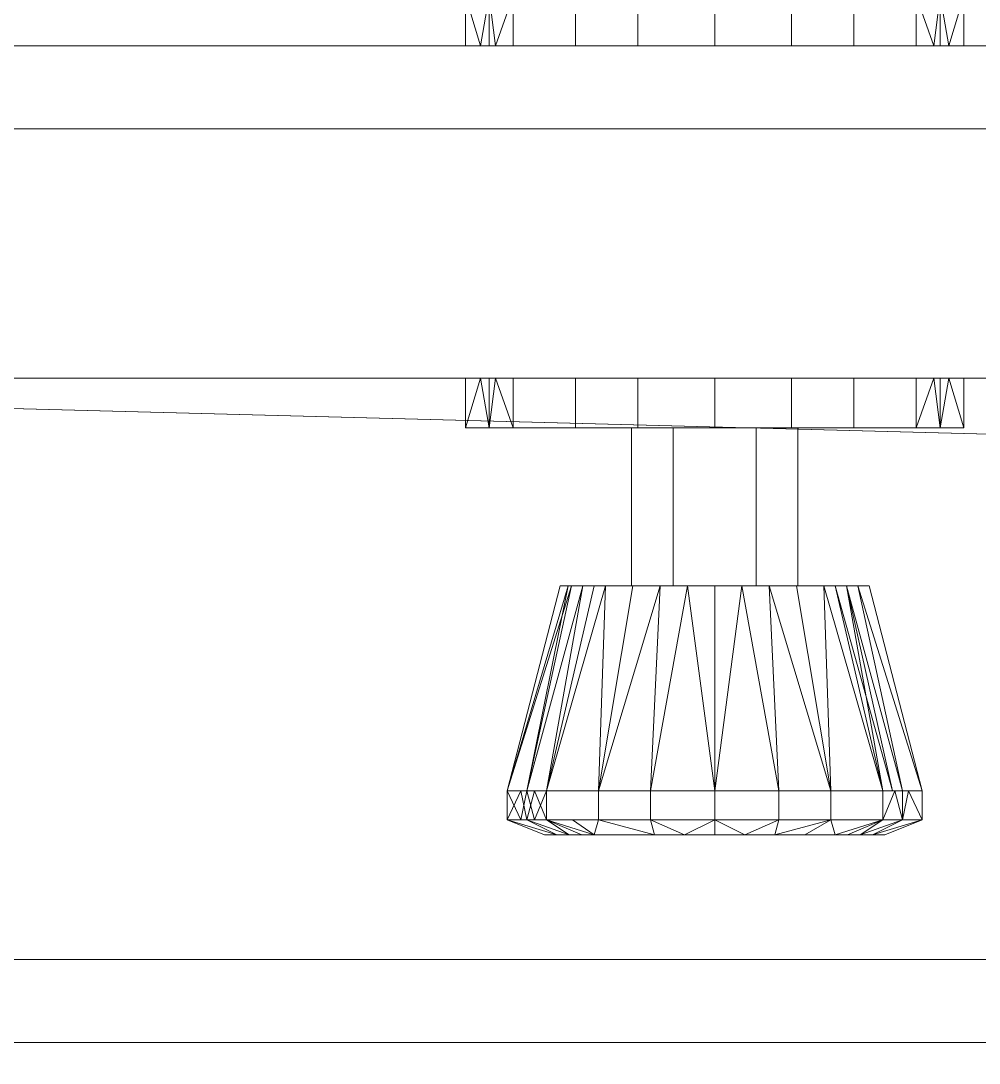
# Model space of a CAD drawing. Header units: millimetres. Extents: x -58504 to -31854, y -45142 to -12667.
# Drawn here: x -35987.3 to -35872, y -32979.3 to -32853.9 of the extents above; entities that cross this region are included whole.
import ezdxf

# ---------------------------------------------------------------- set-up
doc = ezdxf.new("R2010")
doc.units = ezdxf.units.MM
for name, color, linetype, lineweight in [('Doors', 7, 'Continuous', 9), ('Floors', 7, 'Continuous', 9), ('Frame_Mullion', 7, 'Continuous', 9), ('Walls', 7, 'Continuous', 9), ('五金器具', 7, 'Continuous', 9)]:
    doc.layers.add(name, color=color, linetype=linetype, lineweight=lineweight)

# ---------------------------------------------------------------- blocks, each defined once
blk = doc.blocks.new('單開-矩形- _1_ - 90 x 210 cm-432078-_3D_')
at = {"layer": 'Frame_Mullion', "color": 8}
mesh = blk.add_polyface(dxfattribs=at)
corners = [(450, -150), (400, -150), (400, -150, 2050), (-400, -150, 2050), (-400, -150), (-450, -150), (-450, -150, 2100), (450, -150, 2100)]
mesh.append_faces([[corners[k] for k in face] for face in [(2, 3, 6, 7)]], dxfattribs={"vtx1": -1, "vtx3": -1, "color": 8})
mesh.append_faces([[corners[k] for k in face] for face in [(0, 1, 2, 7)]], dxfattribs={"vtx2": -1, "color": 8})
mesh.append_faces([[corners[k] for k in face] for face in [(3, 4, 5, 6)]], dxfattribs={"vtx3": -1, "color": 8})
mesh = blk.add_polyface(dxfattribs=at)
corners = [(450, -150, 2100), (-450, -150, 2100), (-450, -270, 2100), (450, -270, 2100)]
mesh.append_faces([[corners[k] for k in face] for face in [(0, 1, 2, 3)]], dxfattribs={"color": 8})
mesh = blk.add_polyface(dxfattribs=at)
corners = [(400, -190, 2050), (-400, -190, 2050), (-400, -150, 2050), (400, -150, 2050)]
mesh.append_faces([[corners[k] for k in face] for face in [(0, 1, 2, 3)]], dxfattribs={"color": 8})
mesh = blk.add_polyface(dxfattribs=at)
corners = [(400, -190), (380, -190), (380, -190, 2030), (-380, -190, 2030), (-380, -190), (-400, -190), (-400, -190, 2050), (400, -190, 2050)]
mesh.append_faces([[corners[k] for k in face] for face in [(2, 3, 6, 7)]], dxfattribs={"vtx1": -1, "vtx3": -1, "color": 8})
mesh.append_faces([[corners[k] for k in face] for face in [(0, 1, 2, 7)]], dxfattribs={"vtx2": -1, "color": 8})
mesh.append_faces([[corners[k] for k in face] for face in [(3, 4, 5, 6)]], dxfattribs={"vtx3": -1, "color": 8})
mesh = blk.add_polyface(dxfattribs=at)
corners = [(380, -270, 2030), (-380, -270, 2030), (-380, -190, 2030), (380, -190, 2030)]
mesh.append_faces([[corners[k] for k in face] for face in [(0, 1, 2, 3)]], dxfattribs={"color": 8})
mesh = blk.add_polyface(dxfattribs=at)
corners = [(380, -270), (450, -270), (450, -270, 2100), (-450, -270, 2100), (-450, -270), (-380, -270), (-380, -270, 2030), (380, -270, 2030)]
mesh.append_faces([[corners[k] for k in face] for face in [(6, 7, 2, 3)]], dxfattribs={"vtx1": -1, "vtx3": -1, "color": 8})
mesh.append_faces([[corners[k] for k in face] for face in [(4, 5, 6, 3)]], dxfattribs={"vtx2": -1, "color": 8})
mesh.append_faces([[corners[k] for k in face] for face in [(7, 0, 1, 2)]], dxfattribs={"vtx3": -1, "color": 8})
at = {"layer": '五金器具'}
mesh = blk.add_polyface(dxfattribs=at)
corners = [(335, -144, 1000), (335, -150, 1000), (329.27, -150, 982.37), (314.27, -150, 971.47), (295.73, -150, 971.47), (280.73, -150, 982.37), (275, -150, 1000), (275, -144, 1000), (280.73, -144, 982.37), (295.73, -144, 971.47), (314.27, -144, 971.47), (329.27, -144, 982.37), (288.23, -144, 976.92), (288.23, -150, 976.92), (277.86, -150, 991.18), (277.86, -144, 991.18), (305, -144, 971.47), (305, -150, 971.47), (331.37, -150, 988.82), (332.14, -144, 991.18), (321.77, -150, 976.92), (321.77, -144, 976.92), (333.18, -150, 994.41)]
mesh.append_faces([[corners[k] for k in face] for face in [(15, 14, 6, 7)]], dxfattribs={"vtx0": -1})
mesh.append_faces([[corners[k] for k in face] for face in [(19, 18, 11), (0, 22, 19), (2, 11, 18)]], dxfattribs={"vtx0": -1, "vtx1": -1})
mesh.append_faces([[corners[k] for k in face] for face in [(5, 8, 12, 13), (9, 4, 13, 12), (14, 15, 8, 5), (4, 9, 16, 17), (17, 16, 10, 3), (3, 10, 21, 20), (20, 21, 11, 2)]], dxfattribs={"vtx0": -1, "vtx2": -1})
mesh.append_faces([[corners[k] for k in face] for face in [(22, 18, 19)]], dxfattribs={"vtx1": -1, "vtx2": -1})
mesh.append_faces([[corners[k] for k in face] for face in [(0, 1, 22)]], dxfattribs={"vtx2": -1})
mesh = blk.add_polyface(dxfattribs=at)
corners = [(275, -144, 1000), (275, -150, 1000), (280.73, -150, 1017.63), (295.73, -150, 1028.53), (314.27, -150, 1028.53), (329.27, -150, 1017.63), (335, -150, 1000), (335, -144, 1000), (329.27, -144, 1017.63), (314.27, -144, 1028.53), (295.73, -144, 1028.53), (280.73, -144, 1017.63), (321.77, -144, 1023.08), (321.77, -150, 1023.08), (332.14, -150, 1008.82), (332.14, -144, 1008.82), (305, -144, 1028.53), (305, -150, 1028.53), (278.63, -150, 1011.18), (277.86, -144, 1008.82), (288.23, -150, 1023.08), (288.23, -144, 1023.08), (276.82, -150, 1005.59)]
mesh.append_faces([[corners[k] for k in face] for face in [(15, 14, 6, 7)]], dxfattribs={"vtx0": -1})
mesh.append_faces([[corners[k] for k in face] for face in [(19, 18, 11), (0, 22, 19), (2, 11, 18)]], dxfattribs={"vtx0": -1, "vtx1": -1})
mesh.append_faces([[corners[k] for k in face] for face in [(8, 5, 14, 15), (9, 4, 13, 12), (12, 13, 5, 8), (4, 9, 16, 17), (17, 16, 10, 3), (3, 10, 21, 20), (20, 21, 11, 2)]], dxfattribs={"vtx0": -1, "vtx2": -1})
mesh.append_faces([[corners[k] for k in face] for face in [(22, 18, 19)]], dxfattribs={"vtx1": -1, "vtx2": -1})
mesh.append_faces([[corners[k] for k in face] for face in [(0, 1, 22)]], dxfattribs={"vtx2": -1})
mesh = blk.add_polyface(dxfattribs=at)
corners = [(335, -150, 1000), (305, -150, 1000), (275, -150, 1000), (280.73, -150, 982.37), (295.73, -150, 971.47), (314.27, -150, 971.47), (329.27, -150, 982.37)]
mesh.append_faces([[corners[k] for k in face] for face in [(1, 5, 6, 0)]], dxfattribs={"vtx0": -1})
mesh.append_faces([[corners[k] for k in face] for face in [(1, 4, 5)]], dxfattribs={"vtx0": -1, "vtx2": -1})
mesh.append_faces([[corners[k] for k in face] for face in [(1, 2, 3, 4)]], dxfattribs={"vtx3": -1})
mesh = blk.add_polyface(dxfattribs=at)
corners = [(275, -150, 1000), (305, -150, 1000), (335, -150, 1000), (329.27, -150, 1017.63), (314.27, -150, 1028.53), (295.73, -150, 1028.53), (280.73, -150, 1017.63)]
mesh.append_faces([[corners[k] for k in face] for face in [(1, 5, 6, 0)]], dxfattribs={"vtx0": -1})
mesh.append_faces([[corners[k] for k in face] for face in [(5, 1, 4)]], dxfattribs={"vtx0": -1, "vtx1": -1})
mesh.append_faces([[corners[k] for k in face] for face in [(1, 2, 3, 4)]], dxfattribs={"vtx3": -1})
mesh = blk.add_polyface(dxfattribs=at)
corners = [(335, -196, 1000), (329.27, -196, 982.37), (314.27, -196, 971.47), (295.73, -196, 971.47), (280.73, -196, 982.37), (275, -196, 1000), (275, -190, 1000), (280.73, -190, 982.37), (295.73, -190, 971.47), (314.27, -190, 971.47), (329.27, -190, 982.37), (335, -190, 1000), (288.23, -196, 976.92), (288.23, -190, 976.92), (277.86, -190, 991.18), (277.86, -196, 991.18), (305, -196, 971.47), (305, -190, 971.47), (331.37, -190, 988.82), (332.14, -196, 991.18), (321.77, -190, 976.92), (321.77, -196, 976.92), (333.18, -190, 994.41)]
mesh.append_faces([[corners[k] for k in face] for face in [(1, 18, 19), (19, 22, 0), (18, 1, 10)]], dxfattribs={"vtx0": -1, "vtx1": -1})
mesh.append_faces([[corners[k] for k in face] for face in [(19, 18, 22)]], dxfattribs={"vtx0": -1, "vtx2": -1})
mesh.append_faces([[corners[k] for k in face] for face in [(6, 14, 15, 5)]], dxfattribs={"vtx1": -1})
mesh.append_faces([[corners[k] for k in face] for face in [(12, 4, 7, 13), (13, 8, 3, 12), (4, 15, 14, 7), (16, 3, 8, 17), (2, 16, 17, 9), (21, 2, 9, 20), (1, 21, 20, 10)]], dxfattribs={"vtx1": -1, "vtx3": -1})
mesh.append_faces([[corners[k] for k in face] for face in [(22, 11, 0)]], dxfattribs={"vtx2": -1})
mesh = blk.add_polyface(dxfattribs=at)
corners = [(275, -196, 1000), (280.73, -196, 1017.63), (295.73, -196, 1028.53), (314.27, -196, 1028.53), (329.27, -196, 1017.63), (335, -196, 1000), (335, -190, 1000), (329.27, -190, 1017.63), (314.27, -190, 1028.53), (295.73, -190, 1028.53), (280.73, -190, 1017.63), (275, -190, 1000), (321.77, -196, 1023.08), (321.77, -190, 1023.08), (332.14, -190, 1008.82), (332.14, -196, 1008.82), (305, -196, 1028.53), (305, -190, 1028.53), (278.63, -190, 1011.18), (277.86, -196, 1008.82), (288.23, -190, 1023.08), (288.23, -196, 1023.08), (276.82, -190, 1005.59)]
mesh.append_faces([[corners[k] for k in face] for face in [(1, 18, 19), (19, 22, 0), (18, 1, 10)]], dxfattribs={"vtx0": -1, "vtx1": -1})
mesh.append_faces([[corners[k] for k in face] for face in [(19, 18, 22)]], dxfattribs={"vtx0": -1, "vtx2": -1})
mesh.append_faces([[corners[k] for k in face] for face in [(6, 14, 15, 5)]], dxfattribs={"vtx1": -1})
mesh.append_faces([[corners[k] for k in face] for face in [(14, 7, 4, 15), (13, 8, 3, 12), (7, 13, 12, 4), (16, 3, 8, 17), (2, 16, 17, 9), (21, 2, 9, 20), (1, 21, 20, 10)]], dxfattribs={"vtx1": -1, "vtx3": -1})
mesh.append_faces([[corners[k] for k in face] for face in [(22, 11, 0)]], dxfattribs={"vtx2": -1})
mesh = blk.add_polyface(dxfattribs=at)
corners = [(335, -190, 1000), (329.27, -190, 982.37), (314.27, -190, 971.47), (295.73, -190, 971.47), (280.73, -190, 982.37), (275, -190, 1000), (305, -190, 1000)]
mesh.append_faces([[corners[k] for k in face] for face in [(1, 2, 6, 0)]], dxfattribs={"vtx1": -1})
mesh.append_faces([[corners[k] for k in face] for face in [(2, 3, 6)]], dxfattribs={"vtx1": -1, "vtx2": -1})
mesh.append_faces([[corners[k] for k in face] for face in [(4, 5, 6, 3)]], dxfattribs={"vtx2": -1})
mesh = blk.add_polyface(dxfattribs=at)
corners = [(275, -190, 1000), (280.73, -190, 1017.63), (295.73, -190, 1028.53), (314.27, -190, 1028.53), (329.27, -190, 1017.63), (335, -190, 1000), (305, -190, 1000)]
mesh.append_faces([[corners[k] for k in face] for face in [(3, 6, 2)]], dxfattribs={"vtx0": -1, "vtx1": -1})
mesh.append_faces([[corners[k] for k in face] for face in [(1, 2, 6, 0)]], dxfattribs={"vtx1": -1})
mesh.append_faces([[corners[k] for k in face] for face in [(4, 5, 6, 3)]], dxfattribs={"vtx2": -1})
mesh = blk.add_polyface(dxfattribs=at)
corners = [(315, -196, 1000), (310, -196, 991.34), (300, -196, 991.34), (295, -196, 1000), (275, -196, 1000), (280.73, -196, 982.37), (295.73, -196, 971.47), (314.27, -196, 971.47), (329.27, -196, 982.37), (335, -196, 1000)]
mesh.append_faces([[corners[k] for k in face] for face in [(1, 7, 8, 0)]], dxfattribs={"vtx0": -1, "vtx2": -1})
mesh.append_faces([[corners[k] for k in face] for face in [(9, 0, 8)]], dxfattribs={"vtx1": -1})
mesh.append_faces([[corners[k] for k in face] for face in [(6, 7, 1, 2), (5, 6, 2, 3)]], dxfattribs={"vtx1": -1, "vtx3": -1})
mesh.append_faces([[corners[k] for k in face] for face in [(3, 4, 5)]], dxfattribs={"vtx2": -1})
mesh = blk.add_polyface(dxfattribs=at)
corners = [(295, -196, 1000), (300, -196, 1008.66), (310, -196, 1008.66), (315, -196, 1000), (335, -196, 1000), (329.27, -196, 1017.63), (314.27, -196, 1028.53), (295.73, -196, 1028.53), (280.73, -196, 1017.63), (275, -196, 1000)]
mesh.append_faces([[corners[k] for k in face] for face in [(0, 8, 9)]], dxfattribs={"vtx0": -1})
mesh.append_faces([[corners[k] for k in face] for face in [(1, 7, 8, 0), (7, 1, 2)]], dxfattribs={"vtx0": -1, "vtx2": -1})
mesh.append_faces([[corners[k] for k in face] for face in [(2, 5, 6, 7)]], dxfattribs={"vtx0": -1, "vtx3": -1})
mesh.append_faces([[corners[k] for k in face] for face in [(3, 4, 5, 2)]], dxfattribs={"vtx2": -1})
mesh = blk.add_polyface(dxfattribs=at)
corners = [(315, -215, 1000), (310, -215, 991.34), (300, -215, 991.34), (295, -215, 1000), (295, -196, 1000), (300, -196, 991.34), (310, -196, 991.34), (315, -196, 1000)]
mesh.append_faces([[corners[k] for k in face] for face in [(4, 5, 2, 3)]], dxfattribs={"vtx1": -1})
mesh.append_faces([[corners[k] for k in face] for face in [(1, 2, 5, 6)]], dxfattribs={"vtx1": -1, "vtx3": -1})
mesh.append_faces([[corners[k] for k in face] for face in [(6, 7, 0, 1)]], dxfattribs={"vtx3": -1})
mesh = blk.add_polyface(dxfattribs=at)
corners = [(295, -215, 1000), (300, -215, 1008.66), (310, -215, 1008.66), (315, -215, 1000), (315, -196, 1000), (310, -196, 1008.66), (300, -196, 1008.66), (295, -196, 1000)]
mesh.append_faces([[corners[k] for k in face] for face in [(4, 5, 2, 3)]], dxfattribs={"vtx1": -1})
mesh.append_faces([[corners[k] for k in face] for face in [(1, 2, 5, 6)]], dxfattribs={"vtx1": -1, "vtx3": -1})
mesh.append_faces([[corners[k] for k in face] for face in [(6, 7, 0, 1)]], dxfattribs={"vtx3": -1})
mesh = blk.add_polyface(dxfattribs=at)
corners = [(330, -239.7, 1000), (325.23, -239.7, 985.31), (312.73, -239.7, 976.22), (297.27, -239.7, 976.22), (284.77, -239.7, 985.31), (280, -239.7, 1000), (286.4, -215, 1000), (291.85, -215, 986.85), (305, -215, 981.4), (318.15, -215, 986.85), (323.6, -215, 1000), (298.42, -215, 984.12), (311.58, -215, 984.12), (289.12, -215, 993.42), (320.88, -215, 993.42), (291.02, -239.7, 980.76), (318.98, -239.7, 980.76), (308.29, -215, 982.76), (305, -239.7, 976.22), (301.71, -215, 982.76), (290.49, -215, 990.14), (282.39, -239.7, 992.65), (327.61, -239.7, 992.65), (322.24, -215, 996.71), (326.42, -239.7, 988.98), (295.14, -215, 985.49), (314.86, -215, 985.49), (287.76, -215, 996.71), (319.51, -215, 990.14)]
mesh.append_faces([[corners[k] for k in face] for face in [(27, 5, 6), (0, 23, 10)]], dxfattribs={"vtx0": -1})
mesh.append_faces([[corners[k] for k in face] for face in [(18, 17, 2), (5, 27, 21), (3, 19, 18), (17, 18, 8), (1, 28, 24)]], dxfattribs={"vtx0": -1, "vtx1": -1})
mesh.append_faces([[corners[k] for k in face] for face in [(1, 9, 28), (14, 22, 24), (15, 25, 11), (18, 19, 8), (9, 1, 16), (11, 3, 15), (16, 12, 26), (4, 13, 20), (3, 11, 19), (13, 4, 21), (15, 7, 25), (12, 16, 2)]], dxfattribs={"vtx0": -1, "vtx2": -1})
mesh.append_faces([[corners[k] for k in face] for face in [(15, 4, 7), (20, 7, 4), (0, 22, 23), (17, 12, 2), (14, 23, 22), (28, 14, 24), (26, 9, 16), (27, 13, 21)]], dxfattribs={"vtx1": -1, "vtx2": -1})
mesh = blk.add_polyface(dxfattribs=at)
corners = [(280, -239.7, 1000), (284.77, -239.7, 1014.69), (297.27, -239.7, 1023.78), (312.73, -239.7, 1023.78), (325.23, -239.7, 1014.69), (330, -239.7, 1000), (323.6, -215, 1000), (318.15, -215, 1013.15), (305, -215, 1018.6), (291.85, -215, 1013.15), (286.4, -215, 1000), (311.58, -215, 1015.88), (298.42, -215, 1015.88), (320.88, -215, 1006.58), (289.12, -215, 1006.58), (318.98, -239.7, 1019.24), (291.02, -239.7, 1019.24), (305, -239.7, 1023.78), (308.29, -215, 1017.24), (301.71, -215, 1017.24), (319.51, -215, 1009.86), (327.61, -239.7, 1007.35), (287.37, -215, 1002.33), (282.39, -239.7, 1007.35), (290.49, -215, 1009.86), (314.86, -215, 1014.51), (295.14, -215, 1014.51), (322.24, -215, 1003.29)]
mesh.append_faces([[corners[k] for k in face] for face in [(27, 5, 6)]], dxfattribs={"vtx0": -1})
mesh.append_faces([[corners[k] for k in face] for face in [(5, 27, 21), (23, 22, 0), (17, 19, 2), (22, 23, 14), (19, 17, 8), (3, 18, 17)]], dxfattribs={"vtx0": -1, "vtx1": -1})
mesh.append_faces([[corners[k] for k in face] for face in [(15, 25, 11), (4, 13, 20), (17, 18, 8), (11, 3, 15), (9, 1, 16), (16, 12, 26), (13, 4, 21), (3, 11, 18), (1, 9, 24), (15, 7, 25), (12, 16, 2)]], dxfattribs={"vtx0": -1, "vtx2": -1})
mesh.append_faces([[corners[k] for k in face] for face in [(24, 14, 1), (15, 4, 7), (20, 7, 4), (19, 12, 2), (23, 1, 14), (26, 9, 16), (27, 13, 21)]], dxfattribs={"vtx1": -1, "vtx2": -1})
mesh.append_faces([[corners[k] for k in face] for face in [(22, 10, 0)]], dxfattribs={"vtx2": -1})
mesh = blk.add_polyface(dxfattribs=at)
corners = [(323.6, -215, 1000), (318.15, -215, 986.85), (305, -215, 981.4), (291.85, -215, 986.85), (286.4, -215, 1000), (295, -215, 1000), (300, -215, 991.34), (310, -215, 991.34), (315, -215, 1000)]
mesh.append_faces([[corners[k] for k in face] for face in [(3, 6, 2)]], dxfattribs={"vtx0": -1, "vtx1": -1})
mesh.append_faces([[corners[k] for k in face] for face in [(7, 1, 2, 6)]], dxfattribs={"vtx0": -1, "vtx2": -1})
mesh.append_faces([[corners[k] for k in face] for face in [(8, 0, 1, 7)]], dxfattribs={"vtx2": -1})
mesh.append_faces([[corners[k] for k in face] for face in [(3, 4, 5, 6)]], dxfattribs={"vtx3": -1})
mesh = blk.add_polyface(dxfattribs=at)
corners = [(286.4, -215, 1000), (291.85, -215, 1013.15), (305, -215, 1018.6), (318.15, -215, 1013.15), (323.6, -215, 1000), (315, -215, 1000), (310, -215, 1008.66), (300, -215, 1008.66), (295, -215, 1000)]
mesh.append_faces([[corners[k] for k in face] for face in [(3, 5, 6, 2)]], dxfattribs={"vtx0": -1, "vtx2": -1})
mesh.append_faces([[corners[k] for k in face] for face in [(0, 1, 8)]], dxfattribs={"vtx1": -1})
mesh.append_faces([[corners[k] for k in face] for face in [(6, 7, 2)]], dxfattribs={"vtx1": -1, "vtx2": -1})
mesh.append_faces([[corners[k] for k in face] for face in [(1, 2, 7, 8)]], dxfattribs={"vtx1": -1, "vtx3": -1})
mesh.append_faces([[corners[k] for k in face] for face in [(3, 4, 5)]], dxfattribs={"vtx2": -1})
mesh = blk.add_polyface(dxfattribs=at)
corners = [(330, -243.2, 1000), (325.23, -243.2, 985.31), (312.73, -243.2, 976.22), (297.27, -243.2, 976.22), (284.77, -243.2, 985.31), (280, -243.2, 1000), (280, -239.7, 1000), (284.77, -239.7, 985.31), (297.27, -239.7, 976.22), (312.73, -239.7, 976.22), (325.23, -239.7, 985.31), (330, -239.7, 1000), (283.32, -243.2, 989.79), (282.39, -239.7, 992.65), (291.02, -239.7, 980.76), (291.02, -243.2, 980.76), (305, -243.2, 976.22), (305, -239.7, 976.22), (318.98, -239.7, 980.76), (318.98, -243.2, 980.76), (326.68, -239.7, 989.79), (327.61, -243.2, 992.65), (281.66, -243.2, 994.9), (328.34, -239.7, 994.9)]
mesh.append_faces([[corners[k] for k in face] for face in [(7, 12, 13), (21, 23, 0), (1, 20, 21), (20, 1, 10)]], dxfattribs={"vtx0": -1, "vtx1": -1})
mesh.append_faces([[corners[k] for k in face] for face in [(13, 12, 22), (21, 20, 23), (7, 4, 12)]], dxfattribs={"vtx0": -1, "vtx2": -1})
mesh.append_faces([[corners[k] for k in face] for face in [(6, 13, 22)]], dxfattribs={"vtx1": -1, "vtx2": -1})
mesh.append_faces([[corners[k] for k in face] for face in [(15, 4, 7, 14), (14, 8, 3, 15), (17, 9, 2, 16), (19, 2, 9, 18), (18, 10, 1, 19), (16, 3, 8, 17)]], dxfattribs={"vtx1": -1, "vtx3": -1})
mesh.append_faces([[corners[k] for k in face] for face in [(22, 5, 6), (23, 11, 0)]], dxfattribs={"vtx2": -1})
mesh = blk.add_polyface(dxfattribs=at)
corners = [(280, -243.2, 1000), (284.77, -243.2, 1014.69), (297.27, -243.2, 1023.78), (312.73, -243.2, 1023.78), (325.23, -243.2, 1014.69), (330, -243.2, 1000), (330, -239.7, 1000), (325.23, -239.7, 1014.69), (312.73, -239.7, 1023.78), (297.27, -239.7, 1023.78), (284.77, -239.7, 1014.69), (280, -239.7, 1000), (318.98, -243.2, 1019.24), (318.98, -239.7, 1019.24), (327.61, -239.7, 1007.35), (327.61, -243.2, 1007.35), (305, -243.2, 1023.78), (305, -239.7, 1023.78), (283.32, -239.7, 1010.21), (282.39, -243.2, 1007.35), (291.02, -239.7, 1019.24), (291.02, -243.2, 1019.24), (281.66, -239.7, 1005.1)]
mesh.append_faces([[corners[k] for k in face] for face in [(1, 18, 19), (19, 22, 0), (18, 1, 10)]], dxfattribs={"vtx0": -1, "vtx1": -1})
mesh.append_faces([[corners[k] for k in face] for face in [(19, 18, 22)]], dxfattribs={"vtx0": -1, "vtx2": -1})
mesh.append_faces([[corners[k] for k in face] for face in [(6, 14, 15, 5)]], dxfattribs={"vtx1": -1})
mesh.append_faces([[corners[k] for k in face] for face in [(12, 4, 7, 13), (13, 8, 3, 12), (4, 15, 14, 7), (16, 3, 8, 17), (2, 16, 17, 9), (21, 2, 9, 20), (1, 21, 20, 10)]], dxfattribs={"vtx1": -1, "vtx3": -1})
mesh.append_faces([[corners[k] for k in face] for face in [(22, 11, 0)]], dxfattribs={"vtx2": -1})
mesh = blk.add_polyface(dxfattribs=at)
corners = [(325.5, -245, 1000), (319.5, -245, 985.5), (305, -245, 979.5), (290.5, -245, 985.5), (284.5, -245, 1000), (280, -243.2, 1000), (284.77, -243.2, 985.31), (297.27, -243.2, 976.22), (312.73, -243.2, 976.22), (325.23, -243.2, 985.31), (330, -243.2, 1000), (312.25, -245, 982.5), (297.75, -245, 982.5), (287.5, -245, 992.75), (282.39, -243.2, 992.65), (322.5, -245, 992.75), (327.61, -243.2, 992.65), (291.02, -243.2, 980.76), (318.98, -243.2, 980.76), (301.38, -245, 981), (305, -243.2, 976.22), (308.62, -245, 981), (289, -245, 989.13), (286, -245, 996.38), (321, -245, 989.13), (324, -245, 996.38), (294.13, -245, 984), (322.1, -243.2, 983.03), (315.87, -245, 984)]
mesh.append_faces([[corners[k] for k in face] for face in [(25, 10, 0)]], dxfattribs={"vtx0": -1})
mesh.append_faces([[corners[k] for k in face] for face in [(20, 19, 7), (8, 21, 20), (2, 20, 21), (10, 25, 16), (19, 20, 2)]], dxfattribs={"vtx0": -1, "vtx1": -1})
mesh.append_faces([[corners[k] for k in face] for face in [(8, 11, 21), (23, 5, 14), (11, 8, 18), (3, 6, 17), (12, 17, 7), (14, 13, 23), (15, 9, 16), (18, 1, 28)]], dxfattribs={"vtx0": -1, "vtx2": -1})
mesh.append_faces([[corners[k] for k in face] for face in [(17, 12, 26, 3), (1, 18, 27, 9)]], dxfattribs={"vtx0": -1, "vtx3": -1})
mesh.append_faces([[corners[k] for k in face] for face in [(14, 6, 13), (24, 1, 9, 15), (19, 12, 7), (22, 13, 6, 3), (28, 11, 18), (25, 15, 16)]], dxfattribs={"vtx1": -1, "vtx2": -1})
mesh.append_faces([[corners[k] for k in face] for face in [(23, 4, 5)]], dxfattribs={"vtx2": -1})
mesh = blk.add_polyface(dxfattribs=at)
corners = [(284.5, -245, 1000), (290.5, -245, 1014.5), (305, -245, 1020.5), (319.5, -245, 1014.5), (325.5, -245, 1000), (330, -243.2, 1000), (325.23, -243.2, 1014.69), (312.73, -243.2, 1023.78), (297.27, -243.2, 1023.78), (284.77, -243.2, 1014.69), (280, -243.2, 1000), (297.75, -245, 1017.5), (312.25, -245, 1017.5), (322.5, -245, 1007.25), (327.61, -243.2, 1007.35), (287.5, -245, 1007.25), (282.39, -243.2, 1007.35), (318.98, -243.2, 1019.24), (291.02, -243.2, 1019.24), (308.62, -245, 1019), (305, -243.2, 1023.78), (301.38, -245, 1019), (321, -245, 1010.87), (324, -245, 1003.62), (289, -245, 1010.87), (286, -245, 1003.62), (315.87, -245, 1016), (287.9, -243.2, 1016.97), (294.13, -245, 1016)]
mesh.append_faces([[corners[k] for k in face] for face in [(25, 10, 0)]], dxfattribs={"vtx0": -1})
mesh.append_faces([[corners[k] for k in face] for face in [(1, 9, 24), (20, 19, 7), (8, 21, 20), (2, 20, 21), (10, 25, 16), (19, 20, 2)]], dxfattribs={"vtx0": -1, "vtx1": -1})
mesh.append_faces([[corners[k] for k in face] for face in [(8, 11, 21), (23, 5, 14), (17, 12, 26), (1, 18, 27), (11, 8, 18), (3, 6, 17), (12, 17, 7), (9, 15, 24), (1, 27, 9), (6, 3, 22), (14, 13, 23), (15, 9, 16)]], dxfattribs={"vtx0": -1, "vtx2": -1})
mesh.append_faces([[corners[k] for k in face] for face in [(14, 6, 13), (19, 12, 7), (22, 13, 6), (28, 11, 18, 1), (25, 15, 16), (26, 3, 17)]], dxfattribs={"vtx1": -1, "vtx2": -1})
mesh.append_faces([[corners[k] for k in face] for face in [(23, 4, 5)]], dxfattribs={"vtx2": -1})
mesh = blk.add_polyface(dxfattribs=at)
corners = [(305, -245, 1000), (284.5, -245, 1000), (290.5, -245, 985.5), (305, -245, 979.5), (319.5, -245, 985.5), (325.5, -245, 1000)]
mesh.append_faces([[corners[k] for k in face] for face in [(2, 3, 0, 1)]], dxfattribs={"vtx1": -1})
mesh.append_faces([[corners[k] for k in face] for face in [(4, 5, 0, 3)]], dxfattribs={"vtx2": -1})
mesh = blk.add_polyface(dxfattribs=at)
corners = [(305, -245, 1000), (325.5, -245, 1000), (319.5, -245, 1014.5), (305, -245, 1020.5), (290.5, -245, 1014.5), (284.5, -245, 1000)]
mesh.append_faces([[corners[k] for k in face] for face in [(4, 5, 0, 3)]], dxfattribs={"vtx2": -1})
mesh.append_faces([[corners[k] for k in face] for face in [(0, 1, 2, 3)]], dxfattribs={"vtx3": -1})

msp = doc.modelspace()

# ---------------------------------------------------------------- block references
at = {"layer": 'Doors', "color": 8}
msp.add_blockref('單開-矩形- _1_ - 90 x 210 cm-432078-_3D_', (-36208.81, -32706.86, 11000), dxfattribs=at)

# ---------------------------------------------------------------- meshes
at = {"layer": 'Floors', "color": 9}
mesh = msp.add_polyface(dxfattribs=at)
corners = [(-42028.81, -14316.86, 10820), (-42028.81, -12666.86, 10820), (-38828.81, -12666.86, 10820), (-38828.81, -14316.86, 10820), (-33278.81, -14316.86, 10820), (-33278.81, -21316.86, 10820), (-32828.81, -21316.86, 10820), (-32828.81, -31066.86, 10820), (-33278.81, -31066.86, 10820), (-33278.81, -33116.86, 10820), (-31853.81, -33116.86, 10820), (-31853.81, -36466.86, 10820), (-33278.81, -36466.86, 10820), (-33278.81, -43716.86, 10820), (-35428.81, -43716.86, 10820), (-35428.81, -45141.86, 10820), (-38778.81, -45141.86, 10820), (-38778.81, -43716.86, 10820), (-42303.81, -43716.86, 10820), (-42303.81, -45141.86, 10820), (-45653.81, -45141.86, 10820), (-45653.81, -43716.86, 10820), (-49578.81, -43716.86, 10820), (-49578.81, -45141.86, 10820), (-52928.81, -45141.86, 10820), (-52928.81, -43766.86, 10820), (-57078.81, -43766.86, 10820), (-57078.81, -36466.86, 10820), (-58503.82, -36466.86, 10820), (-58503.82, -33116.86, 10820), (-57128.82, -33116.86, 10820), (-57128.82, -29916.86, 10820), (-49328.81, -29916.86, 10820), (-49328.81, -29141.86, 10820), (-50703.81, -29141.86, 10820), (-50703.81, -22316.86, 10820), (-49928.8, -22316.86, 10820), (-49928.8, -21466.86, 10820), (-50703.81, -21466.86, 10820), (-50703.81, -18116.86, 10820), (-49328.81, -18116.86, 10820), (-49328.81, -14316.86, 10820), (-38978.81, -22666.86, 10820), (-39228.81, -22666.86, 10820), (-39228.81, -24116.86, 10820), (-38978.81, -24116.86, 10820), (-33828.81, -24116.86, 10820), (-33828.81, -21916.86, 10820), (-38828.81, -21916.86, 10820), (-38828.81, -24116.86, 10820), (-34578.81, -26766.86, 10820), (-38878.81, -26766.86, 10820), (-38878.81, -27206.86, 10820), (-34578.81, -27206.86, 10820), (-38878.81, -27356.86, 10820), (-38878.81, -30316.86, 10820), (-34988.81, -30316.86, 10820), (-34988.81, -28936.86, 10820), (-34728.81, -28936.86, 10820), (-34728.81, -27356.86, 10820), (-41978.81, -25141.86, 10820), (-42328.81, -25141.86, 10820), (-42328.81, -26791.86, 10820), (-41978.81, -26791.86, 10820), (-42028.81, -31316.86, 10820), (-42028.81, -30591.86, 10820), (-43728.81, -30591.86, 10820), (-43728.81, -31316.86, 10820), (-43878.81, -31926.86, 10820), (-43878.81, -30591.86, 10820), (-44378.81, -30591.86, 10820), (-44378.81, -31926.86, 10820), (-46428.81, -33441.86, 10820), (-47428.81, -33441.86, 10820), (-47428.81, -34116.86, 10820), (-46428.81, -34116.86, 10820), (-45328.81, -33441.86, 10820), (-46328.81, -33441.86, 10820), (-46328.81, -34116.86, 10820), (-45328.81, -34116.86, 10820), (-49028.81, -30591.86, 10820), (-49028.81, -33291.86, 10820), (-45908.81, -33291.86, 10820), (-45908.81, -30591.86, 10820), (-39228.81, -26816.86, 10820), (-39228.81, -29916.86, 10820), (-39028.81, -29916.86, 10820), (-39028.81, -26816.86, 10820), (-46353.81, -36916.36, 10820), (-46653.81, -36916.36, 10820), (-46653.81, -37166.86, 10820), (-46353.81, -37166.86, 10820), (-56178.81, -38966.86, 10820), (-56928.81, -38966.86, 10820), (-56928.81, -39266.86, 10820), (-56178.81, -39266.86, 10820), (-52628.81, -36916.86, 10820), (-53378.81, -36916.86, 10820), (-53378.81, -37066.86, 10820), (-52628.81, -37066.86, 10820), (-49928.81, -31066.86, 10820), (-49928.81, -31466.86, 10820), (-49728.81, -31466.86, 10820), (-49728.81, -31066.86, 10820), (-51278.81, -35816.86, 10820), (-51578.81, -35816.86, 10820), (-51578.81, -36316.86, 10820), (-51278.81, -36316.86, 10820), (-46803.81, -39566.86, 10820), (-47103.81, -39566.86, 10820), (-47103.81, -40066.86, 10820), (-46803.81, -40066.86, 10820), (-36948.81, -36916.86, 10820), (-37248.81, -36916.86, 10820), (-37248.81, -37266.86, 10820), (-36948.81, -37266.86, 10820), (-34078.81, -39626.86, 10820), (-33778.81, -39626.86, 10820), (-33778.81, -39326.86, 10820), (-34078.81, -39326.86, 10820), (-36988.81, -30916.86, 10820), (-37288.81, -30916.86, 10820), (-37288.81, -31266.86, 10820), (-36988.81, -31266.86, 10820), (-44528.81, -14466.86, 10820), (-44828.81, -14466.86, 10820), (-44828.81, -15216.86, 10820), (-44528.81, -15216.86, 10820), (-41078.81, -19666.86, 10820), (-41878.81, -19666.86, 10820), (-41878.81, -19966.86, 10820), (-41078.81, -19966.86, 10820)]
mesh.append_faces([[corners[k] for k in face] for face in [(30, 27, 28, 29), (3, 0, 1, 2)]], dxfattribs={"vtx0": -1, "color": 9})
mesh.append_faces([[corners[k] for k in face] for face in [(111, 21, 110), (106, 96, 105), (82, 73, 81), (32, 100, 31), (101, 31, 100), (44, 60, 43)]], dxfattribs={"vtx0": -1, "vtx1": -1, "color": 9})
mesh.append_faces([[corners[k] for k in face] for face in [(109, 107, 90, 108), (74, 104, 81, 73), (79, 68, 64), (62, 83, 33, 61), (66, 69, 62, 65), (130, 61, 36), (52, 54, 87, 51)]], dxfattribs={"vtx0": -1, "vtx1": -1, "vtx2": -1, "color": 9})
mesh.append_faces([[corners[k] for k in face] for face in [(17, 114, 116, 14), (9, 12, 112, 123), (64, 122, 113, 79), (44, 51, 84, 60)]], dxfattribs={"vtx0": -1, "vtx1": -1, "vtx2": -1, "vtx3": -1, "color": 9})
mesh.append_faces([[corners[k] for k in face] for face in [(27, 98, 92, 93), (82, 77, 72, 73), (71, 76, 82, 83), (32, 80, 103, 100), (40, 126, 129, 130)]], dxfattribs={"vtx0": -1, "vtx1": -1, "vtx3": -1, "color": 9})
mesh.append_faces([[corners[k] for k in face] for face in [(95, 25, 26, 94), (94, 26, 27, 93), (115, 119, 116, 114), (72, 77, 78, 75), (68, 79, 76, 71), (12, 115, 112), (68, 67, 64), (123, 112, 113, 122), (33, 83, 80, 32), (83, 70, 71), (69, 66, 67, 68), (126, 40, 41, 125), (0, 124, 125, 41), (58, 7, 8), (51, 87, 84), (42, 48, 49, 45)]], dxfattribs={"vtx0": -1, "vtx2": -1, "color": 9})
mesh.append_faces([[corners[k] for k in face] for face in [(25, 98, 99, 22), (110, 21, 22, 99), (108, 90, 91, 18), (105, 96, 97, 30), (81, 104, 105, 101), (114, 17, 18, 91), (12, 118, 119, 115), (88, 78, 79, 113), (62, 69, 70, 83), (65, 62, 63, 85), (130, 36, 37, 40), (48, 131, 128, 3), (55, 121, 122, 64), (7, 53, 50, 46), (51, 44, 45, 49), (48, 42, 43, 131)]], dxfattribs={"vtx0": -1, "vtx2": -1, "vtx3": -1, "color": 9})
mesh.append_faces([[corners[k] for k in face] for face in [(16, 17, 14, 15), (35, 36, 34), (57, 58, 56)]], dxfattribs={"vtx1": -1, "color": 9})
mesh.append_faces([[corners[k] for k in face] for face in [(101, 102, 81), (76, 77, 82), (126, 127, 129), (130, 131, 43), (85, 86, 55)]], dxfattribs={"vtx1": -1, "vtx2": -1, "color": 9})
mesh.append_faces([[corners[k] for k in face] for face in [(95, 92, 98, 25), (109, 110, 99, 107), (111, 108, 18, 21), (97, 98, 27, 30), (30, 31, 101, 105), (74, 75, 89, 104), (88, 89, 75, 78), (33, 34, 36, 61), (60, 61, 130, 43), (64, 65, 85, 55), (128, 129, 0, 3), (127, 124, 0, 129), (8, 9, 56, 58), (123, 120, 56, 9), (58, 59, 53, 7)]], dxfattribs={"vtx1": -1, "vtx2": -1, "vtx3": -1, "color": 9})
mesh.append_faces([[corners[k] for k in face] for face in [(106, 107, 99, 96), (107, 104, 89, 90), (80, 81, 102, 103), (12, 13, 117, 118), (116, 117, 13, 14), (113, 114, 91, 88), (63, 60, 84, 85), (120, 121, 55, 56), (54, 55, 86, 87), (59, 54, 52, 53), (50, 51, 49, 46), (46, 47, 6, 7), (47, 48, 5, 6)]], dxfattribs={"vtx1": -1, "vtx3": -1, "color": 9})
mesh.append_faces([[corners[k] for k in face] for face in [(23, 24, 25, 22), (10, 11, 12, 9)]], dxfattribs={"vtx2": -1, "color": 9})
mesh.append_faces([[corners[k] for k in face] for face in [(3, 4, 5, 48)]], dxfattribs={"vtx2": -1, "vtx3": -1, "color": 9})
mesh.append_faces([[corners[k] for k in face] for face in [(18, 19, 20, 21), (37, 38, 39, 40)]], dxfattribs={"vtx3": -1, "color": 9})
mesh = msp.add_polyface(dxfattribs=at)
corners = [(-42028.81, -14316.86, 11000), (-49328.81, -14316.86, 11000), (-49328.81, -18116.86, 11000), (-50703.81, -18116.86, 11000), (-50703.81, -21466.86, 11000), (-49928.8, -21466.86, 11000), (-49928.8, -22316.86, 11000), (-50703.81, -22316.86, 11000), (-50703.81, -29141.86, 11000), (-49328.81, -29141.86, 11000), (-49328.81, -29916.86, 11000), (-57128.82, -29916.86, 11000), (-57128.82, -33116.86, 11000), (-58503.82, -33116.86, 11000), (-58503.82, -36466.86, 11000), (-57078.81, -36466.86, 11000), (-57078.81, -43766.86, 11000), (-52928.81, -43766.86, 11000), (-52928.81, -45141.86, 11000), (-49578.81, -45141.86, 11000), (-49578.81, -43716.86, 11000), (-45653.81, -43716.86, 11000), (-45653.81, -45141.86, 11000), (-42303.81, -45141.86, 11000), (-42303.81, -43716.86, 11000), (-38778.81, -43716.86, 11000), (-38778.81, -45141.86, 11000), (-35428.81, -45141.86, 11000), (-35428.81, -43716.86, 11000), (-33278.81, -43716.86, 11000), (-33278.81, -36466.86, 11000), (-31853.81, -36466.86, 11000), (-31853.81, -33116.86, 11000), (-33278.81, -33116.86, 11000), (-33278.81, -31066.86, 11000), (-32828.81, -31066.86, 11000), (-32828.81, -21316.86, 11000), (-33278.81, -21316.86, 11000), (-33278.81, -14316.86, 11000), (-38828.81, -14316.86, 11000), (-38828.81, -12666.86, 11000), (-42028.81, -12666.86, 11000), (-38978.81, -22666.86, 11000), (-38978.81, -24116.86, 11000), (-39228.81, -24116.86, 11000), (-39228.81, -22666.86, 11000), (-33828.81, -24116.86, 11000), (-38828.81, -24116.86, 11000), (-38828.81, -21916.86, 11000), (-33828.81, -21916.86, 11000), (-34578.81, -26766.86, 11000), (-34578.81, -27206.86, 11000), (-38878.81, -27206.86, 11000), (-38878.81, -26766.86, 11000), (-38878.81, -27356.86, 11000), (-34728.81, -27356.86, 11000), (-34728.81, -28936.86, 11000), (-34988.81, -28936.86, 11000), (-34988.81, -30316.86, 11000), (-38878.81, -30316.86, 11000), (-41978.81, -25141.86, 11000), (-41978.81, -26791.86, 11000), (-42328.81, -26791.86, 11000), (-42328.81, -25141.86, 11000), (-42028.81, -31316.86, 11000), (-43728.81, -31316.86, 11000), (-43728.81, -30591.86, 11000), (-42028.81, -30591.86, 11000), (-43878.81, -31926.86, 11000), (-44378.81, -31926.86, 11000), (-44378.81, -30591.86, 11000), (-43878.81, -30591.86, 11000), (-46428.81, -33441.86, 11000), (-46428.81, -34116.86, 11000), (-47428.81, -34116.86, 11000), (-47428.81, -33441.86, 11000), (-45328.81, -33441.86, 11000), (-45328.81, -34116.86, 11000), (-46328.81, -34116.86, 11000), (-46328.81, -33441.86, 11000), (-49028.81, -30591.86, 11000), (-45908.81, -30591.86, 11000), (-45908.81, -33291.86, 11000), (-49028.81, -33291.86, 11000), (-39228.81, -26816.86, 11000), (-39028.81, -26816.86, 11000), (-39028.81, -29916.86, 11000), (-39228.81, -29916.86, 11000), (-46353.81, -36916.36, 11000), (-46353.81, -37166.86, 11000), (-46653.81, -37166.86, 11000), (-46653.81, -36916.36, 11000), (-56178.81, -38966.86, 11000), (-56178.81, -39266.86, 11000), (-56928.81, -39266.86, 11000), (-56928.81, -38966.86, 11000), (-52628.81, -36916.86, 11000), (-52628.81, -37066.86, 11000), (-53378.81, -37066.86, 11000), (-53378.81, -36916.86, 11000), (-49928.81, -31066.86, 11000), (-49728.81, -31066.86, 11000), (-49728.81, -31466.86, 11000), (-49928.81, -31466.86, 11000), (-51278.81, -35816.86, 11000), (-51278.81, -36316.86, 11000), (-51578.81, -36316.86, 11000), (-51578.81, -35816.86, 11000), (-46803.81, -39566.86, 11000), (-46803.81, -40066.86, 11000), (-47103.81, -40066.86, 11000), (-47103.81, -39566.86, 11000), (-36948.81, -36916.86, 11000), (-36948.81, -37266.86, 11000), (-37248.81, -37266.86, 11000), (-37248.81, -36916.86, 11000), (-34078.81, -39626.86, 11000), (-34078.81, -39326.86, 11000), (-33778.81, -39326.86, 11000), (-33778.81, -39626.86, 11000), (-36988.81, -30916.86, 11000), (-36988.81, -31266.86, 11000), (-37288.81, -31266.86, 11000), (-37288.81, -30916.86, 11000), (-44528.81, -14466.86, 11000), (-44528.81, -15216.86, 11000), (-44828.81, -15216.86, 11000), (-44828.81, -14466.86, 11000), (-41078.81, -19666.86, 11000), (-41078.81, -19966.86, 11000), (-41878.81, -19966.86, 11000), (-41878.81, -19666.86, 11000)]
mesh.append_faces([[corners[k] for k in face] for face in [(5, 2, 3, 4), (24, 21, 22, 23), (28, 25, 26, 27)]], dxfattribs={"vtx0": -1, "color": 9})
mesh.append_faces([[corners[k] for k in face] for face in [(75, 83, 74), (92, 15, 95), (65, 68, 64)]], dxfattribs={"vtx0": -1, "vtx1": -1, "color": 9})
mesh.append_faces([[corners[k] for k in face] for face in [(126, 2, 131, 125), (63, 6, 9, 62), (71, 66, 62, 70), (109, 21, 24)]], dxfattribs={"vtx0": -1, "vtx1": -1, "vtx2": -1, "color": 9})
mesh.append_faces([[corners[k] for k in face] for face in [(81, 70, 62, 9), (103, 12, 107, 83), (12, 15, 99, 107), (104, 91, 74, 83), (111, 90, 105, 97), (33, 121, 112, 30), (64, 77, 115, 122), (116, 114, 25, 28)]], dxfattribs={"vtx0": -1, "vtx1": -1, "vtx2": -1, "vtx3": -1, "color": 9})
mesh.append_faces([[corners[k] for k in face] for face in [(53, 47, 43, 44), (35, 46, 50, 51), (15, 92, 98, 99), (17, 20, 97, 98), (30, 113, 117, 118)]], dxfattribs={"vtx0": -1, "vtx1": -1, "vtx3": -1, "color": 9})
mesh.append_faces([[corners[k] for k in face] for face in [(2, 130, 131), (80, 101, 102, 83), (67, 61, 62, 66), (84, 60, 61, 87), (47, 53, 50, 46), (46, 35, 36, 49), (49, 36, 37, 48), (52, 54, 55, 51), (54, 85, 86, 59), (59, 123, 120, 58), (107, 99, 96, 106), (97, 105, 106, 96), (105, 90, 91, 104), (108, 89, 90, 111), (21, 109, 110, 20), (30, 118, 119, 29), (115, 88, 89, 114), (30, 112, 113), (29, 119, 116, 28)]], dxfattribs={"vtx0": -1, "vtx2": -1, "color": 9})
mesh.append_faces([[corners[k] for k in face] for face in [(0, 124, 125, 131), (39, 41, 0, 128), (45, 129, 130, 60), (10, 100, 101, 80), (59, 86, 87, 64), (51, 55, 56, 35), (98, 92, 93, 17), (76, 68, 69, 82), (78, 72, 73, 88), (68, 76, 77, 64)]], dxfattribs={"vtx0": -1, "vtx2": -1, "vtx3": -1, "color": 9})
mesh.append_faces([[corners[k] for k in face] for face in [(8, 9, 6, 7), (40, 41, 39), (19, 20, 17, 18), (32, 33, 30, 31)]], dxfattribs={"vtx1": -1, "color": 9})
mesh.append_faces([[corners[k] for k in face] for face in [(131, 128, 0), (10, 11, 100), (120, 121, 58), (102, 103, 83), (107, 104, 83), (78, 79, 72)]], dxfattribs={"vtx1": -1, "vtx2": -1, "color": 9})
mesh.append_faces([[corners[k] for k in face] for face in [(5, 6, 130, 2), (128, 129, 48, 39), (63, 60, 130, 6), (67, 64, 87, 61), (45, 42, 48, 129), (84, 85, 53, 44), (44, 45, 60, 84), (52, 53, 85, 54), (122, 123, 59, 64), (34, 35, 56, 58), (33, 34, 58, 121), (110, 111, 97, 20), (108, 109, 24, 89), (79, 76, 82, 72), (77, 78, 88, 115), (24, 25, 114, 89)]], dxfattribs={"vtx1": -1, "vtx2": -1, "vtx3": -1, "color": 9})
mesh.append_faces([[corners[k] for k in face] for face in [(1, 2, 126, 127), (0, 1, 127, 124), (9, 10, 80, 81), (103, 100, 11, 12), (69, 70, 81, 82), (65, 66, 71, 68), (42, 43, 47, 48), (121, 122, 115, 112), (82, 83, 75, 72), (91, 88, 73, 74), (93, 94, 16, 17), (94, 95, 15, 16), (116, 117, 113, 114)]], dxfattribs={"vtx1": -1, "vtx3": -1, "color": 9})
mesh.append_faces([[corners[k] for k in face] for face in [(56, 57, 58)]], dxfattribs={"vtx2": -1, "color": 9})
mesh.append_faces([[corners[k] for k in face] for face in [(37, 38, 39, 48)]], dxfattribs={"vtx2": -1, "vtx3": -1, "color": 9})
mesh.append_faces([[corners[k] for k in face] for face in [(12, 13, 14, 15)]], dxfattribs={"vtx3": -1, "color": 9})
at = {"layer": 'Walls', "color": 9}
mesh = msp.add_polyface(dxfattribs=at)
corners = [(-37388.81, -32866.86, 14300), (-37288.81, -32866.86, 14300), (-33428.81, -32866.86, 14300), (-33428.81, -32866.86, 11000), (-35758.81, -32866.86, 11000), (-35758.81, -32866.86, 13100), (-36658.81, -32866.86, 13100), (-36658.81, -32866.86, 11000), (-37288.81, -32866.86, 11000), (-37388.81, -32866.86, 11000)]
mesh.append_faces([[corners[k] for k in face] for face in [(8, 6, 7)]], dxfattribs={"vtx0": -1, "color": 9})
mesh.append_faces([[corners[k] for k in face] for face in [(6, 0, 1)]], dxfattribs={"vtx0": -1, "vtx2": -1, "color": 9})
mesh.append_faces([[corners[k] for k in face] for face in [(9, 0, 6, 8)]], dxfattribs={"vtx1": -1, "vtx2": -1, "color": 9})
mesh.append_faces([[corners[k] for k in face] for face in [(1, 2, 5, 6)]], dxfattribs={"vtx1": -1, "vtx3": -1, "color": 9})
mesh.append_faces([[corners[k] for k in face] for face in [(3, 4, 5, 2)]], dxfattribs={"vtx2": -1, "color": 9})
mesh = msp.add_polyface(dxfattribs=at)
corners = [(-37388.81, -32966.86, 11000), (-37388.81, -32866.86, 11000), (-37288.81, -32866.86, 11000), (-36658.81, -32866.86, 11000), (-36658.81, -32966.86, 11000), (-33428.81, -32866.86, 11000), (-33428.81, -32966.86, 11000), (-35758.81, -32966.86, 11000), (-35758.81, -32866.86, 11000)]
mesh.append_faces([[corners[k] for k in face] for face in [(7, 8, 5, 6)]], dxfattribs={"color": 9})
mesh.append_faces([[corners[k] for k in face] for face in [(4, 2, 3)]], dxfattribs={"vtx0": -1, "color": 9})
mesh.append_faces([[corners[k] for k in face] for face in [(0, 1, 2, 4)]], dxfattribs={"vtx2": -1, "color": 9})
mesh = msp.add_polyface(dxfattribs=at)
corners = [(-33428.81, -32866.86, 14300), (-37288.81, -32866.86, 14300), (-37388.81, -32866.86, 14300), (-37388.81, -32966.86, 14300), (-33428.81, -32966.86, 14300)]
mesh.append_faces([[corners[k] for k in face] for face in [(1, 4, 0)]], dxfattribs={"vtx0": -1, "color": 9})
mesh.append_faces([[corners[k] for k in face] for face in [(3, 4, 1, 2)]], dxfattribs={"vtx1": -1, "color": 9})
mesh = msp.add_polyface(dxfattribs=at)
corners = [(-35758.81, -32966.86, 13100), (-36658.81, -32966.86, 13100), (-36658.81, -32866.86, 13100), (-35758.81, -32866.86, 13100)]
mesh.append_faces([[corners[k] for k in face] for face in [(0, 1, 2, 3)]], dxfattribs={"color": 9})
mesh = msp.add_polyface(dxfattribs=at)
corners = [(-33428.81, -32966.86, 14300), (-37388.81, -32966.86, 14300), (-37388.81, -32966.86, 11000), (-36658.81, -32966.86, 11000), (-36658.81, -32966.86, 13100), (-35758.81, -32966.86, 13100), (-35758.81, -32966.86, 11000), (-33428.81, -32966.86, 11000)]
mesh.append_faces([[corners[k] for k in face] for face in [(1, 4, 5, 0)]], dxfattribs={"vtx0": -1, "vtx2": -1, "color": 9})
mesh.append_faces([[corners[k] for k in face] for face in [(2, 3, 4, 1)]], dxfattribs={"vtx2": -1, "color": 9})
mesh.append_faces([[corners[k] for k in face] for face in [(5, 6, 7, 0)]], dxfattribs={"vtx3": -1, "color": 9})

doc.saveas('drawing.dxf')
